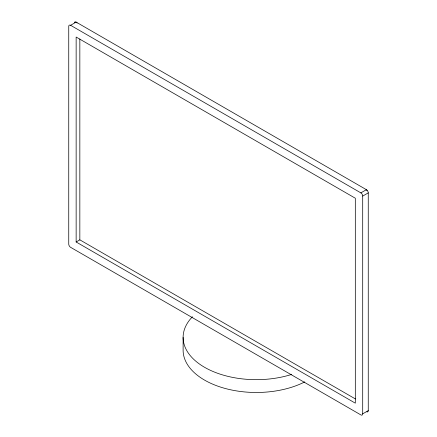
<?xml version="1.0" encoding="UTF-8"?>
<svg xmlns="http://www.w3.org/2000/svg" width="437" height="437" viewBox="0 0 437 437"><rect width="100%" height="100%" fill="white"/><g stroke="black" fill="none" stroke-linecap="round" stroke-linejoin="round"><path stroke-width="0.66" d="M368.254 410.633L362.705 413.834A2.617 1.508 60 0 1 360.858 414.904L70.597 247.32A2.617 1.508 60 0 1 68.746 244.119L68.746 26.367A2.617 1.508 60 0 1 70.597 25.302L76.142 22.096L366.403 189.68A2.617 1.508 60 0 1 368.254 192.881L368.254 410.633A2.617 1.508 60 0 1 366.883 411.905M76.142 241.983L355.314 403.16L355.314 198.218L76.142 37.041L76.142 241.983L79.84 239.847L355.467 398.981M70.597 25.302L360.858 192.881L366.403 189.68L367.02 190.745M362.705 413.834L362.705 196.082L368.254 192.881M77.12 23.041L76.142 22.096A2.617 1.508 60 0 0 74.356 22.648M183.114 337.402L183.114 350.212A73.208 42.269 0 0 0 226.208 388.739A73.208 42.269 0 0 0 304.753 381.911M79.84 38.991L79.84 239.847M360.858 192.881A2.617 1.508 60 0 1 362.705 196.082M291.703 374.405A73.208 42.269 0 0 1 204.412 367.206A73.208 42.269 0 0 1 192.427 316.77"/></g></svg>
